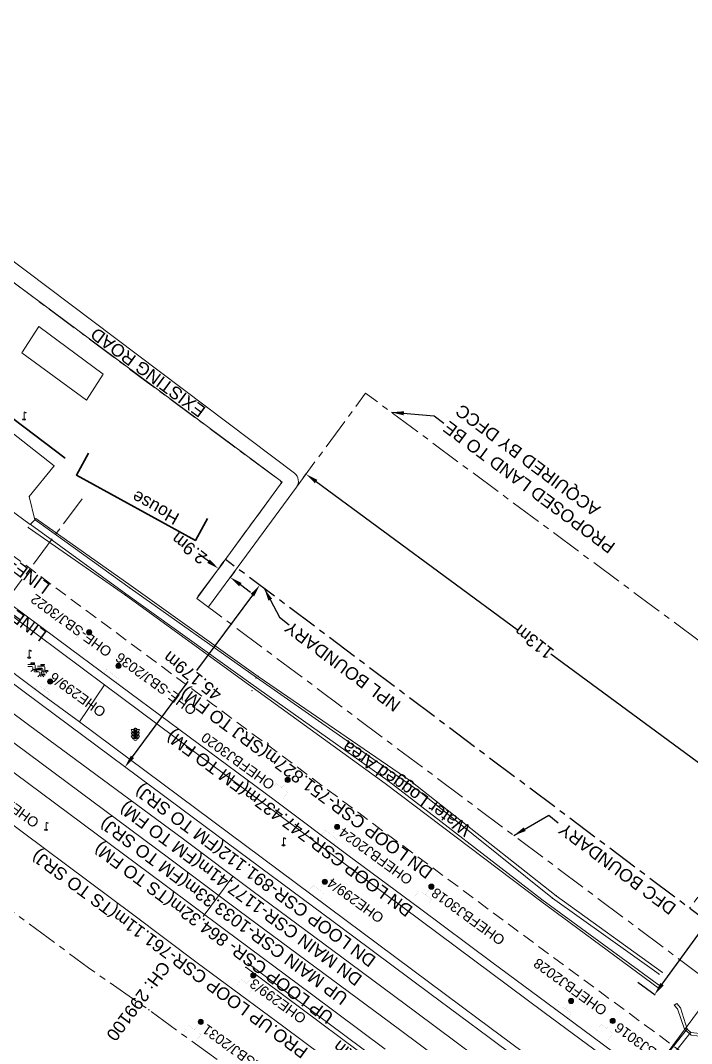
# Model space of a CAD drawing. Header units: metres. Extents: x 628572 to 650094, y 3375792 to 3391117.
# Drawn here: x 645484.9 to 645618.9, y 3379237.3 to 3379441.4 of the extents above; entities that cross this region are included whole.
import ezdxf
from ezdxf.enums import TextEntityAlignment as Align

# ---------------------------------------------------------------- set-up
doc = ezdxf.new("R2010")
doc.units = ezdxf.units.M
doc.header["$MEASUREMENT"] = 0
doc.linetypes.add('CENTER', pattern=[2, 1.25, -0.25, 0.25, -0.25])
doc.linetypes.add('DASHED', pattern=[0.75, 0.5, -0.25])
doc.layers.get('Defpoints').update_dxf_attribs({"lineweight": 0})
for name, color, linetype, lineweight in [('BRIDGE DETAILS PLAN', 7, 'Continuous', 0), ('Bridge Parapet', 7, 'Continuous', 0), ('CANAL_BOTTOM', 5, 'Continuous', 0), ('CANAL_TOP', 5, 'Continuous', 0), ('Compound Wall', 251, 'Continuous', 0), ('DFCC BOUNDARY', 6, 'CENTER', 0), ('Drain Top', 5, 'Continuous', 0), ('Existing Chainage', 7, 'Continuous', 0), ('Existing IR Track', 143, 'Continuous', 0), ('Existing Railway Boundary', 7, 'CENTER', 0), ('Lamp_Post', 7, 'Continuous', 0), ('OHE MAST', 8, 'Continuous', 0), ('Piers_Abutment', 7, 'Continuous', 0), ('Platform', 251, 'Continuous', 0), ('Residential Building Pucca', 251, 'Continuous', 0), ('Residential Building Semipucca', 251, 'Continuous', 0), ('Retaining Wall', 251, 'Continuous', 0), ("SADHUGARH STN SRJ's", 251, 'Continuous', 0), ("SARAI BANJARA STN SRJ's", 251, 'Continuous', 0), ('Sign Board', 251, 'Continuous', 0), ('Subroad Edge', 34, 'Continuous', 0), ('Tap', 8, 'Continuous', 0), ('Text', 251, 'Continuous', 0), ('Water Logged Area', 5, 'Continuous', 0)]:
    doc.layers.add(name, color=color, linetype=linetype, lineweight=lineweight)
doc.layers.add('Dimension', color=10, linetype='Continuous')
doc.layers.add('NPL SIDING', color=6, linetype='Continuous')
doc.styles.add('notes', font='romans.shx', dxfattribs={"height": 2})
doc.styles.get("Standard").update_dxf_attribs({"font": 'arial.ttf'})
doc.styles.add('Style-Arial', font='arial.ttf')
doc.styles.add('Text', font='arial.ttf', dxfattribs={"height": 2})
doc.dimstyles.new('ISO-25', dxfattribs={"dimtxt": 2.5, "dimasz": 2.5, "dimexe": 1.25, "dimexo": 0.625, "dimtad": 1, "dimtxsty": 'Standard', "dimcen": 2.5, "dimadec": 0, "dimazin": 0, "dimtfac": 1, "dimtmove": 0, "dimatfit": 3, "dimfxl": 1, "dimarcsym": 0})
doc.dimstyles.get("Standard").update_dxf_attribs({"dimtxt": 2.5, "dimasz": 2.5, "dimexe": 0.18, "dimexo": 0.0625, "dimgap": 0.09, "dimtad": 0, "dimtih": 1, "dimtoh": 1, "dimdec": 3, "dimzin": 0, "dimdsep": 46, "dimtxsty": 'Standard', "dimcen": 0.09, "dimadec": 0, "dimazin": 0, "dimtfac": 1, "dimtdec": 3, "dimtofl": 0, "dimtmove": 0, "dimatfit": 3, "dimfxl": 1, "dimtolj": 1, "dimtzin": 0, "dimarcsym": 0})

# ---------------------------------------------------------------- blocks, each defined once
blk = doc.blocks.new('LP')
at = {"flags": 128}
for points in [[(0, 0), (0, 1.5)], [(0.25, 1.35), (0.44, 1.35)]]:
    blk.add_lwpolyline(points, dxfattribs=at)
for centre, radius, start, end in [((0.07, 0.99), 0.519, 57.6425, 97.3165), ((0.34, 1.33), 0.094, 11.7012, 168.0476)]:
    blk.add_arc(centre, radius, start, end)
at = {"extrusion": (0, 0, -1)}
blk.add_ellipse((0, 0.01), major_axis=(0.308, 0), ratio=0.400495, dxfattribs=at)
blk.add_ellipse((0.35, 1.36), major_axis=(0.0017, 0.0438), ratio=0.461056, start_param=1.74022, end_param=4.575836)
blk = doc.blocks.new('TAP')
at = {"layer": 'Tap', "color": 8}
for p, q in [((-0.32, 0), (0.32, 0)), ((-1.01, -0.33), (0.24, -0.33)), ((-1.01, -0.75), (-0.18, -0.75)), ((-0.37, -0.12), (-0.37, -0.05)), ((-0.1, -0.17), (-0.32, -0.17)), ((-0.05, -0.22), (-0.05, -0.33)), ((0.03, -0.95), (0.03, -1.32)), ((0.03, -1.32), (0.45, -1.32)), ((0.05, -0.22), (0.05, -0.33)), ((0.1, -0.17), (0.32, -0.17)), ((0.37, -0.12), (0.37, -0.05)), ((0.45, -0.54), (0.45, -1.32))]:
    blk.add_line(p, q, dxfattribs=at)
at = {"layer": 'Tap', "color": 8, "linetype": 'DASHED'}
for p, q in [((-0.37, -1.72), (0.03, -1.32)), ((0.24, -1.32), (0.24, -1.72)), ((0.85, -1.72), (0.45, -1.32))]:
    blk.add_line(p, q, dxfattribs=at)
at = {"layer": 'Tap', "color": 8}
for centre, radius, start, end in [((-0.32, -0.05), 0.0499, 90, 180), ((0.32, -0.05), 0.0499, 0, 90), ((-0.32, -0.12), 0.0499, 180, 270), ((-0.18, -0.95), 0.208, 0, 90), ((-0.1, -0.22), 0.0499, 0, 90), ((0.1, -0.22), 0.0499, 90, 180), ((0.24, -0.54), 0.208, 0, 90), ((0.32, -0.12), 0.0499, 270, 0)]:
    blk.add_arc(centre, radius, start, end, dxfattribs=at)
at = {"layer": 'Tap', "color": 8, "ltscale": 5, "style": 'notes'}
blk.add_text('TAP', height=0.25, rotation=180, dxfattribs=at).set_placement((1.12, -1.15, -147.73))
blk = doc.blocks.new('SIG')
for color, points in [(1, [(-0.22, 0.42, 0.180295), (-0.01, 0.33, -0.00255), (0.01, 0.33, -0.00255), (0.02, 0.33, 0.180295), (0.23, 0.42, -0.002654), (0.25, 0.44, 0.184495), (0.33, 0.65, 1.000001), (-0.32, 0.65, 0.184495), (-0.24, 0.44, -0.002654)]), (2, [(0.23, -0.23, -0.002654), (0.25, -0.21, 0.184495), (0.33, 0.01, 1.000001), (-0.32, 0.01, 0.184495), (-0.24, -0.21, -0.002654), (-0.22, -0.23, 0.180295), (-0.01, -0.32, -0.00255), (0.01, -0.32, -0.00255), (0.02, -0.32, 0.180295)]), (3, [(0.23, -0.88, -0.002654), (0.25, -0.86, 0.184495), (0.33, -0.64, 1.000001), (-0.32, -0.64, 0.184495), (-0.24, -0.86, -0.002654), (-0.22, -0.88, 0.395599)])]:
    blk.add_hatch(color=color).paths.add_polyline_path(points)
for p, q in [((-0.31, 0.98), (-0.32, -0.9)), ((0.33, -0.9), (0.32, 0.98))]:
    blk.add_line(p, q)
at = {"flags": 128}
for points in [[(-0.31, 0.98), (-0.81, 0.98, 0.198758), (-0.42, 0.41, 0.003814), (-0.31, 0.39)], [(-0.31, 0.33), (-0.81, 0.33, 0.198758), (-0.42, -0.23, 0.003727), (-0.32, -0.26)], [(0.32, 0.98), (0.82, 0.98, -0.198758), (0.44, 0.41, -0.003814), (0.32, 0.39)], [(0.32, 0.33), (0.82, 0.33, -0.198758), (0.44, -0.23, -0.003727), (0.33, -0.26)], [(-0.32, -0.32), (-0.81, -0.32, 0.198758), (-0.42, -0.88, 0.003639), (-0.32, -0.9)], [(0.33, -0.32), (0.82, -0.32, -0.198758), (0.44, -0.88, -0.003639), (0.33, -0.9)]]:
    blk.add_lwpolyline(points, format="xyb", dxfattribs=at)
for centre, radius, start, end in [((0.01, 0.91), 0.324, 12.4049, 167.5951), ((0.01, 0.81), 0.357, 27.7578, 152.2422), ((0.01, -0.9), 0.324, 181.4572, 358.5428)]:
    blk.add_arc(centre, radius, start, end)
blk = doc.blocks.new('OHE MAST')
h = blk.add_hatch(color=256)
edge = h.paths.add_edge_path()
edge.add_arc((0, 0), 0.514, 0, 360)
at = {"const_width": 0.01, "flags": 128}
for points in [[(1.5, 3.5), (1.5, 2), (-1.5, 2), (-1.5, 3.5)], [(0, 2), (0, 0)]]:
    blk.add_lwpolyline(points, dxfattribs=at)
blk.add_circle((0, 0), 0.514)
blk = doc.blocks.new('*D119')
at = {"layer": 'Defpoints', "color": 0, "linetype": 'Continuous', "transparency": 16777216}
for p in [(645525.48, 3379333.37), (645526.84, 3379330.32), (645527.82, 3379331.65)]:
    blk.add_point(p, dxfattribs=at)
at = {"layer": 'Subroad Edge', "color": 0, "linetype": 'Continuous', "lineweight": -2, "transparency": 16777216}
for p, q in [((645522.49, 3379333.52), (645520.47, 3379335)), ((645525.41, 3379333.27), (645524.43, 3379331.94)), ((645527.74, 3379331.55), (645526.76, 3379330.22)), ((645528.85, 3379328.84), (645530.86, 3379327.36))]:
    blk.add_line(p, q, dxfattribs=at)
at = {"layer": 'Subroad Edge', "color": 0, "linetype": 'Continuous', "transparency": 16777216}
for points in [[(645522.73, 3379333.85), (645522.24, 3379333.18), (645524.5, 3379332.04)], [(645529.1, 3379329.17), (645528.6, 3379328.5), (645526.84, 3379330.32)]]:
    blk.add_solid(points, dxfattribs=at)
at = {"layer": 'Subroad Edge', "color": 0, "linetype": 'Continuous', "transparency": 16777216, "insert": (645518.64, 3379336.08), "char_height": 2.5, "attachment_point": 5, "rotation": 142, "style": 'Style-Arial'}
blk.add_mtext('\\A1;2.9m', dxfattribs=at)
blk = doc.blocks.new('TerminatorOpen_0.5')
at = {"color": 0, "linetype": 'ByBlock', "lineweight": -2}
for q in [(-1, 0.25), (-1, 0), (-1, -0.25)]:
    blk.add_line((0, 0), q, dxfattribs=at)
blk = doc.blocks.new('*D121')
at = {"layer": 'Defpoints', "color": 0, "transparency": 16777216}
for p in [(645532.75, 3379328.76), (645532.83, 3379328.7), (645505.91, 3379292.41)]:
    blk.add_point(p, dxfattribs=at)
at = {"layer": 'Dimension', "color": 0, "lineweight": -2, "transparency": 16777216}
for p, q in [((645532.73, 3379328.77), (645532.65, 3379328.83)), ((645531.26, 3379326.75), (645520.12, 3379311.74)), ((645507.32, 3379294.48), (645518.45, 3379309.49)), ((645505.81, 3379292.49), (645505.73, 3379292.55))]:
    blk.add_line(p, q, dxfattribs=at)
at = {"layer": 'Dimension', "color": 0, "transparency": 16777216}
for points in [[(645530.92, 3379327), (645531.59, 3379326.5), (645532.75, 3379328.76)], [(645506.98, 3379294.73), (645507.65, 3379294.23), (645505.83, 3379292.47)]]:
    blk.add_solid(points, dxfattribs=at)
at = {"layer": 'Dimension', "color": 0, "lineweight": 0, "transparency": 16777216, "insert": (645519.29, 3379310.61), "char_height": 2.5, "attachment_point": 5, "rotation": 142, "style": 'Style-Arial'}
blk.add_mtext('\\A1;45.179m', dxfattribs=at)
blk = doc.blocks.new('*D124')
at = {"layer": 'Defpoints', "color": 0, "transparency": 16777216}
for p in [(645644.6, 3379299.72), (645608.12, 3379249.6), (645611.57, 3379247.09)]:
    blk.add_point(p, dxfattribs=at)
at = {"layer": 'Dimension', "color": 0, "lineweight": -2, "transparency": 16777216}
for p, q in [((645644.7, 3379299.65), (645648.15, 3379297.13)), ((645646.58, 3379295.19), (645630.64, 3379273.28)), ((645613.05, 3379249.11), (645628.99, 3379271.02)), ((645608.23, 3379249.53), (645611.68, 3379247.02))]:
    blk.add_line(p, q, dxfattribs=at)
at = {"layer": 'Dimension', "color": 0, "transparency": 16777216}
for points in [[(645646.24, 3379295.43), (645646.92, 3379294.94), (645648.05, 3379297.21)], [(645612.71, 3379249.36), (645613.38, 3379248.87), (645611.57, 3379247.09)]]:
    blk.add_solid(points, dxfattribs=at)
at = {"layer": 'Dimension', "color": 0, "lineweight": 0, "transparency": 16777216, "insert": (645629.81, 3379272.15), "char_height": 2.5, "attachment_point": 5, "rotation": 142, "style": 'Style-Arial'}
blk.add_mtext('\\A1;62m', dxfattribs=at)
blk = doc.blocks.new('*D125')
at = {"layer": 'Defpoints', "color": 0, "transparency": 16777216}
for p in [(645541.97, 3379350.89), (645541.37, 3379350.09), (645632.41, 3379283.14)]:
    blk.add_point(p, dxfattribs=at)
at = {"layer": 'Dimension', "color": 0, "lineweight": -2, "transparency": 16777216}
for p, q in [((645541.45, 3379350.19), (645542.04, 3379350.99)), ((645543.98, 3379349.41), (645584.11, 3379319.9)), ((645630.99, 3379285.43), (645590.86, 3379314.94)), ((645632.48, 3379283.24), (645633.08, 3379284.05))]:
    blk.add_line(p, q, dxfattribs=at)
at = {"layer": 'Dimension', "color": 0, "transparency": 16777216}
for points in [[(645544.23, 3379349.75), (645543.73, 3379349.08), (645541.97, 3379350.89)], [(645631.23, 3379285.76), (645630.74, 3379285.09), (645633, 3379283.95)]]:
    blk.add_solid(points, dxfattribs=at)
at = {"layer": 'Dimension', "color": 0, "lineweight": 0, "transparency": 16777216, "insert": (645587.48, 3379317.42), "char_height": 2.5, "attachment_point": 5, "rotation": 142, "style": 'Style-Arial'}
blk.add_mtext('\\A1;113m', dxfattribs=at)

msp = doc.modelspace()

# ---------------------------------------------------------------- linework, layer by layer
at = {"layer": 'BRIDGE DETAILS PLAN', "flags": 128}
msp.add_lwpolyline([(645532.3308, 3379157.7701), (645564.1772, 3379200.6926), (645579.7757, 3379189.1193), (645624.732, 3379249.7113)], dxfattribs=at)
at = {"layer": 'Bridge Parapet', "linetype": 'Continuous', "flags": 128}
msp.add_lwpolyline([(645618.0634, 3379240.1572), (645617.8166, 3379239.8873), (645618.5632, 3379239.2042), (645618.8128, 3379239.4596), (645618.0634, 3379240.1572)], close=True, dxfattribs=at)
at = {"layer": 'CANAL_BOTTOM', "linetype": 'Continuous', "flags": 128}
for points in [[(645505.9917, 3379327.0102), (645486.906, 3379340.9052)], [(645505.9917, 3379327.0102), (645486.906, 3379340.9052)], [(645505.9917, 3379327.0102), (645486.906, 3379340.9052)], [(645487.8552, 3379341.7695), (645506.8459, 3379328.1329)], [(645487.8552, 3379341.7695), (645506.8459, 3379328.1329)], [(645487.8552, 3379341.7695), (645506.8459, 3379328.1329)], [(645505.9917, 3379327.0102), (645530.9693, 3379309.096), (645558.3427, 3379289.6742), (645589.0378, 3379266.0047), (645612.8214, 3379248.6387)], [(645612.4409, 3379251.1008), (645591.1386, 3379266.2745), (645564.5649, 3379287.6592), (645532.0932, 3379310.2885), (645506.8459, 3379328.1329)]]:
    msp.add_lwpolyline(points, dxfattribs=at)
at = {"layer": 'CANAL_BOTTOM'}
for p in [(645486.906, 3379340.905), (645487.855, 3379341.769), (645505.992, 3379327.01), (645506.846, 3379328.133), (645532.0932, 3379310.288), (645530.9693, 3379309.096), (645531.1584, 3379307.707), (645558.3427, 3379289.674), (645564.5649, 3379287.659), (645589.0378, 3379266.005), (645591.1386, 3379266.274), (645612.4409, 3379251.101), (645612.8214, 3379248.639)]:
    msp.add_point(p, dxfattribs=at)
at = {"layer": 'CANAL_TOP', "linetype": 'Continuous', "flags": 128}
for points in [[(645507.067, 3379328.5968), (645488.0214, 3379342.0348)], [(645507.067, 3379328.5968), (645488.0214, 3379342.0348)], [(645507.067, 3379328.5968), (645488.0214, 3379342.0348)], [(645486.4963, 3379340.2778), (645505.918, 3379326.7282)], [(645486.4963, 3379340.2778), (645505.918, 3379326.7282)], [(645486.4963, 3379340.2778), (645505.918, 3379326.7282)], [(645507.067, 3379328.5968), (645532.4332, 3379310.5312), (645562.8868, 3379289.6181), (645591.9132, 3379266.7778), (645613.1299, 3379251.4696)], [(645612.5132, 3379248.2099), (645588.823, 3379265.7058), (645557.7488, 3379289.1806), (645530.501, 3379308.9055), (645505.918, 3379326.7282)]]:
    msp.add_lwpolyline(points, dxfattribs=at)
at = {"layer": 'CANAL_TOP'}
for p in [(645488.021, 3379342.035), (645486.496, 3379340.278), (645507.067, 3379328.597), (645505.918, 3379326.728), (645531.9941, 3379310.213), (645532.4332, 3379310.531), (645530.501, 3379308.905), (645562.8868, 3379289.618), (645557.7488, 3379289.181), (645588.823, 3379265.706), (645591.9132, 3379266.778), (645613.1299, 3379251.47), (645612.5132, 3379248.21)]:
    msp.add_point(p, dxfattribs=at)
at = {"layer": 'Compound Wall', "linetype": 'Continuous', "lineweight": 30, "flags": 128}
msp.add_lwpolyline([(645351.5497, 3379464.579), (645356.4159, 3379460.3755), (645360.7726, 3379456.3824), (645382.7216, 3379438.3594), (645448.1429, 3379388.647), (645493.9009, 3379354.0999)], dxfattribs=at)
at = {"layer": 'DFCC BOUNDARY', "ltscale": 5, "flags": 128}
msp.add_lwpolyline([(645520.1413, 3379326.1101), (645520.9873, 3379325.4798), (645619.2, 3379252.0682), (645759.2868, 3379148.1795), (645807.4886, 3379112.59), (645839.9016, 3379090.5698)], dxfattribs=at)
at = {"layer": 'Drain Top', "linetype": 'Continuous', "flags": 128}
for points in [[(645601.083, 3379198.552), (645601.469, 3379199.12), (645601.09, 3379199.513), (645588.122, 3379209.449), (645588.417, 3379209.82), (645587.614, 3379210.433), (645553.111, 3379236.347), (645530.386, 3379253.233)], [(645529.921, 3379252.494), (645552.429, 3379235.735), (645587.549, 3379209.704), (645587.093, 3379208.975), (645600.801, 3379199.196), (645600.616, 3379198.854)]]:
    msp.add_lwpolyline(points, dxfattribs=at)
at = {"layer": 'Drain Top'}
for p in [(645530.386, 3379253.233), (645529.921, 3379252.494)]:
    msp.add_point(p, dxfattribs=at)
at = {"layer": 'Existing Chainage', "color": 7, "linetype": 'Continuous', "lineweight": 13, "flags": 128}
msp.add_lwpolyline([(645521.3978, 3379262.6231), (645527.3843, 3379270.6332)], dxfattribs=at)
at = {"layer": 'Existing IR Track', "color": 88, "linetype": 'DASHED', "ltscale": 5, "flags": 128}
for points in [[(645796.051, 3379092.334), (645786.8432, 3379099.1751), (645772.0176, 3379110.2895), (645755.282, 3379122.8364), (645738.2075, 3379137.0691), (645734.1924, 3379140.5703), (645721.7452, 3379151.4243), (645697.1925, 3379173.1916), (645694.4742, 3379175.6016), (645681.6516, 3379186.4279), (645669.0902, 3379196.3955), (645654.1938, 3379207.771), (645639.9103, 3379218.4645), (645626.5201, 3379228.4618), (645612.3837, 3379238.9665), (645598.4449, 3379249.2364), (645583.8885, 3379259.9864), (645569.9758, 3379270.333), (645555.0285, 3379281.3905), (645540.5596, 3379292.2068), (645523.285, 3379305.0208), (645499.2608, 3379322.8236), (645481.5125, 3379336.0476), (645463.1939, 3379349.6362), (645446.7866, 3379361.7906), (645431.243, 3379373.29), (645415.4871, 3379384.935), (645400.1815, 3379396.3059), (645382.885, 3379409.1295), (645367.0164, 3379420.9198), (645350.2385, 3379433.3956), (645333.9404, 3379445.4914), (645316.7979, 3379458.1929), (645300.6587, 3379470.1905), (645279.9538, 3379485.5172), (645261.7799, 3379497.9623), (645245.9712, 3379507.888), (645244.5069, 3379508.7958), (645223.0907, 3379521.8664), (645203.0084, 3379534.1113), (645195.7164, 3379538.5356), (645176.9703, 3379549.8488)], [(645772.0176, 3379110.2895), (645755.282, 3379122.8364), (645738.2075, 3379137.0691), (645734.1924, 3379140.5703), (645721.7452, 3379151.4243), (645697.1925, 3379173.1916), (645694.4742, 3379175.6016), (645681.6516, 3379186.4279), (645669.0902, 3379196.3955), (645654.1938, 3379207.771), (645639.9103, 3379218.4645), (645626.5201, 3379228.4618), (645612.3837, 3379238.9665), (645598.4449, 3379249.2364), (645583.8885, 3379259.9864), (645569.9758, 3379270.333), (645555.0285, 3379281.3905), (645540.5596, 3379292.2068), (645523.285, 3379305.0208), (645499.2608, 3379322.8236), (645481.5125, 3379336.0476), (645463.1939, 3379349.6362), (645446.7866, 3379361.7906), (645431.243, 3379373.29), (645415.4871, 3379384.935), (645400.1815, 3379396.3059), (645382.885, 3379409.1295), (645367.0164, 3379420.9198), (645350.2385, 3379433.3956), (645333.9404, 3379445.4914), (645316.7979, 3379458.1929), (645300.6587, 3379470.1905), (645279.9538, 3379485.5172), (645261.7799, 3379497.9623), (645245.9712, 3379507.888), (645244.5069, 3379508.7958), (645223.0907, 3379521.8664), (645203.0084, 3379534.1113), (645195.7164, 3379538.5356), (645176.9703, 3379549.8488)]]:
    msp.add_lwpolyline(points, dxfattribs=at)
at = {"layer": 'Existing IR Track', "flags": 128}
for points in [[(645607.269, 3379232.6072), (645593.3557, 3379242.9544), (645579.0799, 3379253.5168), (645564.6012, 3379264.2813), (645550.3138, 3379274.8842), (645535.8601, 3379285.6842), (645518.6149, 3379298.4714), (645494.9441, 3379316.0056), (645476.9147, 3379329.3885), (645458.8538, 3379342.7818), (645442.0265, 3379355.3028), (645426.4994, 3379366.7375), (645410.9714, 3379378.2552), (645378.7924, 3379402.1808), (645346.2268, 3379426.3814), (645329.606, 3379438.7007), (645297.3167, 3379462.622)], [(645594.312, 3379226.7296), (645578.5103, 3379238.4612), (645566.6912, 3379247.299), (645551.4866, 3379258.5685), (645534.983, 3379270.8096), (645519.4745, 3379282.3482), (645489.0664, 3379304.9068), (645472.226, 3379317.4301), (645453.1321, 3379331.6312), (645435.8914, 3379344.4734), (645419.1839, 3379356.925), (645402.9346, 3379368.9541), (645386.3783, 3379381.2316), (645371.1837, 3379392.5445), (645357.1101, 3379403.0069), (645342.8926, 3379413.5423), (645327.4995, 3379424.9542), (645312.8706, 3379435.7977)], [(645575.8468, 3379234.6042), (645563.7894, 3379243.5933), (645548.823, 3379254.7409), (645531.4307, 3379267.6091), (645517.4822, 3379278.0336), (645486.5818, 3379300.8935), (645469.2021, 3379313.792), (645450.3316, 3379327.8075), (645433.1202, 3379340.5854), (645416.2003, 3379353.2036), (645400.2163, 3379365.0261), (645383.6189, 3379377.3839), (645368.3538, 3379388.736), (645354.3568, 3379399.1254), (645339.8448, 3379409.9119), (645324.6469, 3379421.232), (645309.9731, 3379432.1329)], [(645573.2076, 3379230.6902), (645560.6042, 3379240.0798), (645547.0459, 3379250.1058), (645528.6336, 3379263.7724), (645514.7865, 3379274.1432), (645483.8738, 3379297.0705), (645466.3994, 3379310.0016), (645447.6389, 3379323.9696), (645430.4705, 3379336.7426), (645413.3955, 3379349.4625), (645397.4174, 3379361.293), (645380.8878, 3379373.5912), (645365.6313, 3379384.8908), (645351.4456, 3379395.4336), (645336.7913, 3379406.2966), (645321.6837, 3379417.5253), (645307.2167, 3379428.2266)], [(645557.7828, 3379236.165), (645543.0526, 3379247.1355), (645525.6942, 3379260.0224), (645513.5795, 3379269.1024), (645481.1302, 3379293.2009), (645463.3488, 3379306.3822), (645444.5494, 3379320.3639), (645427.7043, 3379332.8659), (645410.0508, 3379346.0428), (645394.8203, 3379357.3972), (645377.9593, 3379369.9315), (645362.8147, 3379381.2055), (645348.6962, 3379391.6815), (645318.9942, 3379413.7676)], [(645318.799, 3379401.2832), (645328.1911, 3379394.5042), (645334.0678, 3379390.2799), (645349.1937, 3379379.5243), (645442.6652, 3379310.9123), (645458.2688, 3379299.4559), (645476.565, 3379285.9561), (645507.3131, 3379263.1012), (645520.2218, 3379253.3846), (645537.528, 3379240.6161), (645552.9629, 3379229.1291)]]:
    msp.add_lwpolyline(points, dxfattribs=at)
at = {"layer": 'Existing Railway Boundary', "ltscale": 5, "flags": 128}
for points in [[(631983.38, 3389039.032), (631997.7807, 3389029.4226), (631998.0481, 3389028.4172), (632017.689, 3389013.381), (632054.7643, 3388986.9088), (632106.6339, 3388955.856), (632154.9467, 3388925.0992), (632230.8669, 3388875.9972), (632261.2753, 3388857.0709), (632290.5359, 3388840.2738), (632385.6616, 3388776.6365), (632400.5735, 3388766.5357), (632397.5375, 3388762.1235), (632395.5364, 3388759.1088), (632389.2973, 3388750.367), (632386.7075, 3388746.9674), (632380.0799, 3388739.4039), (632361.8258, 3388715.063), (632365.1364, 3388712.5802), (632373.8273, 3388706.8724), (632388.4278, 3388697.2834), (632403.5607, 3388687.3436), (632418.7904, 3388677.3402), (632434.5002, 3388667.0345), (632450.2517, 3388656.7014), (632466.7864, 3388645.8571), (632483.3195, 3388635.0137), (632501.7611, 3388622.9148), (632520.2525, 3388610.7831), (632536.8197, 3388599.9238), (632553.3588, 3388589.0829), (632565.8495, 3388580.885), (632578.4671, 3388572.604), (632596.9196, 3388560.5289), (632615.4939, 3388548.3741), (632635.6038, 3388535.295), (632652.8405, 3388523.9973), (632669.9946, 3388512.743), (632686.4084, 3388501.9869), (632696.8068, 3388495.1588), (632732.8678, 3388550.0585), (632815.552, 3388494.313), (632865.8266, 3388462.6693), (632954.7858, 3388408.1832), (633025.1519, 3388369.9037), (633056.7277, 3388353.8904), (633065.1399, 3388349.0145), (633088.5914, 3388328.9973), (633152.5885, 3388273.22), (633202.5468, 3388242.3953), (633264.4413, 3388204.6969), (633318.529, 3388171.7998), (633353.1394, 3388148.7029), (633406.9301, 3388112.3266), (633420.502, 3388103.4378), (633436.8123, 3388092.7008), (633466.2362, 3388073.356), (633479.8402, 3388064.4269), (633497.3225, 3388052.9837), (633514.7073, 3388041.6043), (633531.7969, 3388030.3277), (633546.129, 3388020.9518), (633562.4852, 3388010.2117), (633576.5949, 3388000.9466), (633594.4174, 3387989.2137), (633606.8568, 3387981.0241), (633607.7091, 3387982.3188), (633610.8424, 3387980.256), (633626.8506, 3387969.7582), (633642.9494, 3387959.201), (633660.1619, 3387947.8844), (633677.4438, 3387936.5221), (633693.0899, 3387926.2037), (633708.7685, 3387915.8637), (633726.0343, 3387904.4973), (633743.3468, 3387893.1002), (633758.2779, 3387883.3197), (633773.1647, 3387873.5681), (633789.2894, 3387862.9617), (633805.4356, 3387852.3412), (633820.4764, 3387842.4668), (633835.4704, 3387832.6232), (633852.0416, 3387821.7432), (633886.4734, 3387799.1411), (633904.4207, 3387787.3621), (633919.3393, 3387777.5707), (633934.3023, 3387767.7502), (633949.6629, 3387757.6969), (633964.9235, 3387747.7091), (633980.0551, 3387737.7098), (633995.2041, 3387727.6988), (634012.3387, 3387716.4289), (634029.3333, 3387705.2512), (634045.5362, 3387694.5849), (634061.6293, 3387683.9862), (634078.9907, 3387672.5929), (634096.3149, 3387661.224), (634113.1506, 3387650.1721), (634130.0059, 3387639.1072), (634145.8823, 3387628.6414), (634161.8963, 3387618.085), (634177.8703, 3387607.6107), (634193.7633, 3387597.1895), (634209.9993, 3387586.506), (634226.097, 3387575.9134), (634243.1652, 3387564.6955), (634260.1615, 3387553.5249), (634275.6177, 3387543.3646), (634291.1318, 3387533.1662), (634296.8083, 3387529.4449), (634291.9143, 3387522.0113), (634301.9583, 3387515.4268), (634317.7028, 3387505.1053), (634344.1271, 3387487.7818), (634370.6963, 3387470.3636), (634386.1901, 3387460.3813), (634401.9429, 3387450.229), (634426.4972, 3387434.0857), (634451.3792, 3387417.727), (634475.9114, 3387401.5928), (634500.3759, 3387385.5031), (634523.6732, 3387370.1555), (634547.0997, 3387354.7227), (634564.8006, 3387343.068), (634582.571, 3387331.3674), (634601.3879, 3387318.9723), (634620.2858, 3387306.5238), (634639.3106, 3387294.0156), (634658.1243, 3387281.6461), (634679.4814, 3387267.2836), (634702.026, 3387254.0413), (634712.9167, 3387246.4104), (634726.0042, 3387238.4627), (634737.8854, 3387230.0656), (634750.9438, 3387221.7267), (634764.9008, 3387212.4131), (634775.612, 3387204.6159), (634789.3703, 3387195.959), (634801.4607, 3387188.869), (634814.7172, 3387180.8194), (634815.4987, 3387180.2694), (634827.9598, 3387171.3498), (634840.5994, 3387164.128), (634854.2176, 3387155.5292), (634871.8787, 3387143.9515), (634877.6173, 3387139.7695), (634887.5373, 3387132.4757), (634902.4262, 3387121.5277), (634921.3448, 3387107.4791), (634940.6674, 3387093.1306), (634962.2421, 3387077.0753), (634984.1126, 3387060.8), (635000.5185, 3387048.6195), (635017.0238, 3387036.3652), (635035.7455, 3387022.426), (635054.4369, 3387008.5092), (635082.1937, 3386987.9155), (635109.8573, 3386967.3911), (635134.2436, 3386949.2611), (635158.5309, 3386931.2047), (635180.7563, 3386914.7058), (635202.7867, 3386898.3516), (635206.1213, 3386895.8016), (635211.1242, 3386892.0437), (635230.1367, 3386877.9281), (635249.207, 3386863.7701), (635270.9723, 3386847.61), (635292.819, 3386831.3895), (635313.1117, 3386816.3456), (635333.3618, 3386801.3334), (635352.372, 3386787.2182), (635371.5331, 3386772.9909), (635390.4616, 3386758.9197), (635409.8226, 3386744.527), (635427.2062, 3386731.6093), (635445.0434, 3386718.3546), (635461.6171, 3386706.0794), (635478.4695, 3386693.5976), (635493.4196, 3386682.4884), (635508.6023, 3386671.2062), (635518.0063, 3386664.2196), (635527.5618, 3386657.1206), (635543.461, 3386645.2907), (635559.7145, 3386633.1978), (635591.676, 3386610.2688), (635606.0755, 3386599.5015), (635620.6466, 3386588.6057), (635636.5434, 3386576.7606), (635652.3995, 3386564.9458), (635668.2493, 3386553.1365), (635683.9787, 3386541.4169), (635700.2614, 3386528.9886), (635716.7419, 3386516.4094), (635732.9183, 3386504.3569), (635749.0007, 3386492.3748), (635764.9276, 3386480.5277), (635780.91, 3386468.6394), (635796.8963, 3386456.7694), (635812.8908, 3386444.8934), (635829.3631, 3386432.6938), (635845.7912, 3386420.527), (635861.6814, 3386408.7334), (635877.6317, 3386396.8953), (635893.2055, 3386385.3425), (635908.8769, 3386373.7174), (635925.058, 3386361.6972), (635941.2668, 3386349.6564), (635956.6865, 3386338.1889), (635972.0823, 3386326.7391), (635987.7899, 3386315.0493), (636003.5308, 3386303.3347), (636019.0977, 3386291.765), (636034.6476, 3386280.2079), (636050.7681, 3386268.2256), (636066.8961, 3386256.2378), (636083.1084, 3386244.1987), (636099.3561, 3386232.1333), (636114.134, 3386221.1471), (636147.8198, 3386196.1265), (636166.7058, 3386182.1085), (636182.4635, 3386170.4111), (636198.2037, 3386158.7268), (636214.3364, 3386146.7471), (636230.3919, 3386134.8247), (636230.9614, 3386134.4025), (636228.154, 3386130.995), (636300.9317, 3386076.4069), (636382.1931, 3386014.4435), (636463.0816, 3385952.0584), (636544.2755, 3385889.3268), (636568.8921, 3385871.1182), (636613.4471, 3385839.7025), (636628.0709, 3385853.6506), (636650.5128, 3385835.4717), (636693.9069, 3385800.1065), (636686.7095, 3385790.4003), (636696.0629, 3385782.3378), (636710.473, 3385769.9165), (636766.0138, 3385726.4206), (636849.4668, 3385668.9836), (636931.64, 3385608.8479), (637013.8419, 3385548.1951), (637096.6082, 3385488.6336), (637121.9489, 3385470.2058), (637176.9181, 3385426.1737), (637258.1753, 3385363.4078), (637340.1494, 3385301.7514), (637422.2947, 3385241.0852), (637447.0788, 3385223.2045), (637528.2227, 3385160.8768), (637610.9552, 3385100.7612), (637694.8717, 3385041.953), (637753.3499, 3385002.2846), (637771.5944, 3384989.982), (637771.5944, 3384979.4924), (637852.0915, 3384922.0343), (637935.0162, 3384862.0714), (637993.4351, 3384821.4573), (638019.0158, 3384803.2052), (638102.4107, 3384745.0584), (638178.9785, 3384688.3398), (638237.6603, 3384636.8079), (638344.701, 3384557.2221), (638427.4112, 3384496.8586), (638508.4228, 3384435.5926), (638565.3238, 3384391.9743), (638589.782, 3384373.2765), (638631.8324, 3384337.8543), (638619.2503, 3384320.7689), (638700.6253, 3384258.2275), (638758.2306, 3384210.1286), (638748.4263, 3384194.4881), (638832.9819, 3384135.241), (638898.2751, 3384089.8354), (638910.685, 3384104.7359), (638994.0238, 3384045.8483), (639077.2216, 3383986.384), (639102.1383, 3383968.0886), (639159.8745, 3383926.5901), (639184.8741, 3383908.5552), (639242.6613, 3383867.4991), (639268.1519, 3383849.1332), (639327.9549, 3383811.5106), (639354.2186, 3383795.0507), (639414.5653, 3383756.9689), (639440.0428, 3383739.3736), (639498.3493, 3383699.1058), (639523.8465, 3383681.6785), (639574.9736, 3383646.7331), (639583.1624, 3383652.0276), (639689.1575, 3383571.5368), (639770.3529, 3383510.1038), (639826.8338, 3383467.0843), (639851.6063, 3383448.3401), (639907.8381, 3383405.1303), (639928.7552, 3383389.2727), (639932.4136, 3383385.8226), (639987.4639, 3383341.8457), (640012.7135, 3383323.0928), (640093.1273, 3383262.0565), (640171.8725, 3383196.1592), (640228.3322, 3383153.381), (640311.5957, 3383095.2106), (640394.8641, 3383036.2274), (640477.4145, 3382977.0386), (640559.1827, 3382915.4685), (640665.4567, 3382835.3045), (640720.6935, 3382789.5682), (640744.1896, 3382769.9043), (640801.5333, 3382727.7921), (640884.497, 3382668.355), (640967.4181, 3382609.4811), (641049.3321, 3382547.9775), (641130.842, 3382487.0083), (641212.6929, 3382426.3203), (641295.2397, 3382366.2732), (641377.1032, 3382305.6407), (641458.6913, 3382244.4694), (641539.788, 3382182.3426), (641622.1383, 3382122.0097), (641702.364, 3382062.6427), (641784.5528, 3382001.6936), (641867.0132, 3381941.5198), (641973.939, 3381862.1361), (642047.1447, 3381806.5386), (642111.3474, 3381756.247), (642135.5451, 3381737.1522), (642191.6481, 3381692.8805), (642216.3665, 3381674.0919), (642297.8377, 3381612.4104), (642380.4062, 3381552.4772), (642463.3246, 3381492.4122), (642545.7114, 3381431.7783), (642627.5896, 3381371.9523), (642710.042, 3381311.7191), (642794.2249, 3381254.3826), (642875.8129, 3381193.2771), (642956.3456, 3381130.3141), (643036.4583, 3381067.3443), (643117.185, 3381004.8095), (643172.4593, 3380960.8682), (643197.158, 3380942.1115), (643255.3116, 3380901.5691), (643282.0179, 3380885.9855), (643340.0019, 3380844.3971), (643414.9945, 3380785.1482), (643451.8986, 3380756.7808), (643532.8037, 3380694.4612), (643535.2972, 3380692.6635), (643551.2784, 3380680.8194), (643567.3357, 3380668.919), (643583.0638, 3380657.2952), (643598.7082, 3380645.7333), (643614.3081, 3380634.1892), (643630.1523, 3380622.4653), (643650.0814, 3380608.0318), (643669.585, 3380593.9065), (643682.7179, 3380584.1884), (643695.5222, 3380574.7117), (643709.3225, 3380564.4893), (643722.9637, 3380554.3847), (643737.887, 3380543.3483), (643752.8235, 3380532.3022), (643768.2592, 3380520.8389), (643783.7331, 3380509.3472), (643799.7855, 3380497.4973), (643815.9413, 3380485.5714), (643832.7782, 3380473.1288), (643849.7289, 3380460.6021), (643866.059, 3380448.5159), (643882.3496, 3380436.4589), (643898.3816, 3380424.7148), (643914.2305, 3380413.1048), (643929.3278, 3380401.9147), (643944.4267, 3380390.7231), (643959.7518, 3380379.1349), (643975.3902, 3380367.3097), (643987.907, 3380358.1055), (644000.1603, 3380349.0958), (644017.4569, 3380336.3184), (644034.4669, 3380323.7528), (644046.4455, 3380314.9727), (644249.4258, 3380165.3983), (644621.007, 3379887.6965), (644676.9944, 3379845.4482), (644702.8645, 3379825.9912), (644738.6024, 3379799.4801), (644742.2817, 3379796.7418), (644771.2557, 3379773.8192), (644804.6479, 3379750.2058), (644834.554, 3379728.6172), (644848.5372, 3379718.5093), (644863.2911, 3379707.9396), (644878.1999, 3379697.2589), (644893.8111, 3379686.127), (644909.381, 3379675.0245), (644918.4816, 3379668.5863), (644935.1691, 3379656.7791), (644907.7997, 3379620.3367), (644936.8456, 3379598.666), (644961.4527, 3379618.4234), (645145.9779, 3379481.4776), (645154.4712, 3379493.1591), (645276.7247, 3379402.534), (645270.2115, 3379393.7381), (645468.3754, 3379252.8811), (645478.6859, 3379267.1096), (645498.5589, 3379252.3702), (645510.5872, 3379243.9988), (645510.5872, 3379243.9988), (645531.3517, 3379228.922), (645544.8911, 3379218.91), (645549.0311, 3379215.8257)], [(645346.1837, 3379491.1213), (645351.1996, 3379487.3714), (645365.5836, 3379476.7316), (645380.7215, 3379465.4803), (645395.3747, 3379454.618), (645409.5481, 3379444.0844), (645424.8201, 3379432.7734), (645441.3456, 3379420.4783), (645457.3414, 3379408.6347), (645474.4661, 3379395.8778), (645491.6559, 3379383.0888), (645510.3298, 3379369.1853), (645527.7494, 3379356.2947), (645537.1898, 3379349.2929), (645520.1413, 3379326.1101)]]:
    msp.add_lwpolyline(points, dxfattribs=at)
at = {"layer": 'Existing Railway Boundary', "color": 10, "ltscale": 5, "flags": 128}
msp.add_lwpolyline([(645540.053, 3379348.2913), (645553.8497, 3379367.0523), (645644.5996, 3379299.7196), (645618.5336, 3379264.2747)], dxfattribs=at)
at = {"layer": 'NPL SIDING', "linetype": 'CENTER', "ltscale": 5, "flags": 128}
msp.add_lwpolyline([(645839.1494, 3379091.0807), (645842.691, 3379095.8991), (645525.86, 3379333.8865)], dxfattribs=at)
at = {"layer": 'Piers_Abutment', "linetype": 'Continuous', "flags": 128}
for points in [[(645580.108, 3379192.106), (645618.1082, 3379240.2623)], [(645618.8135, 3379239.549), (645580.85, 3379191.508)]]:
    msp.add_lwpolyline(points, dxfattribs=at)
at = {"layer": 'Platform', "linetype": 'Continuous', "flags": 128}
for points in [[(645501.7605, 3379308.8655), (645496.708, 3379301.4503), (645490.075, 3379306.3432), (645477.696, 3379315.5924), (645445.7824, 3379339.3212), (645407.2067, 3379367.9023), (645382.0595, 3379386.6145), (645299.3762, 3379447.9702), (645267.1544, 3379471.9597), (645260.7115, 3379476.6928), (645265.9886, 3379483.7588), (645272.2708, 3379479.0948), (645304.213, 3379455.4258), (645388.368, 3379392.9797), (645412.2621, 3379375.2029), (645450.5926, 3379346.7929), (645483.8658, 3379322.1325), (645501.7605, 3379308.8655)], [(645501.7605, 3379308.8655), (645589.4975, 3379243.4798), (645650.5263, 3379198.4861), (645676.3426, 3379179.3032), (645684.404, 3379173.0714), (645679.0248, 3379166.0519), (645671.2118, 3379171.8795), (645644.7773, 3379191.3947), (645576.3204, 3379242.2279)], [(645576.3204, 3379242.2279), (645496.708, 3379301.4503)]]:
    msp.add_lwpolyline(points, dxfattribs=at)
at = {"layer": 'Residential Building Pucca', "linetype": 'Continuous', "flags": 128}
msp.add_lwpolyline([(645498.1099, 3379365.6284), (645485.2193, 3379375.1182), (645488.5958, 3379380.3311), (645501.4878, 3379370.8404), (645498.1099, 3379365.6284)], close=True, dxfattribs=at)
at = {"layer": 'Residential Building Semipucca', "linetype": 'Continuous', "lineweight": 30, "flags": 128}
msp.add_lwpolyline([(645522.2873, 3379342.0625), (645519.8842, 3379337.6791), (645496.1293, 3379350.7021), (645498.5324, 3379355.0855)], dxfattribs=at)
at = {"layer": 'Retaining Wall', "linetype": 'Continuous', "flags": 128}
msp.add_lwpolyline([(645618.0634, 3379240.1572), (645617.8166, 3379239.8873), (645617.5304, 3379240.1374), (645616.1459, 3379244.2092), (645615.475, 3379244.9567), (645615.9717, 3379245.2571), (645616.739, 3379244.3862), (645618.0634, 3379240.1572)], dxfattribs=at)
msp.add_lwpolyline([(645622.6768, 3379238.993), (645622.6483, 3379238.5223), (645619.9596, 3379238.8257), (645618.8544, 3379238.964), (645618.5632, 3379239.2042), (645618.8128, 3379239.4596), (645620.018, 3379239.3564), (645622.6768, 3379238.993)], close=True, dxfattribs=at)
at = {"layer": "SADHUGARH STN SRJ's", "color": 7, "linetype": 'CENTER', "lineweight": 15, "ltscale": 5}
msp.add_line((645497.2607, 3379345.9764), (645418.9792, 3379240.7362), dxfattribs=at)
at = {"layer": 'Subroad Edge', "linetype": 'Continuous', "flags": 128}
for points in [[(645373.6872, 3379478.2605, 0.37029993), (645374.2448, 3379475.7157), (645539.6454, 3379351.0734, -0.41079141), (645540.053, 3379348.2913), (645522.4775, 3379324.392)], [(645520.1413, 3379326.1101), (645536.895, 3379348.892, 0.41284973), (645536.7903, 3379349.5896), (645370.4767, 3379473.0939, -0.37357239), (645369.6297, 3379476.9355)]]:
    msp.add_lwpolyline(points, format="xyb", dxfattribs=at)
at = {"layer": 'Water Logged Area', "linetype": 'Continuous', "flags": 128}
msp.add_lwpolyline([(645349.568, 3379442.0803), (645360.6762, 3379452.8752), (645382.6267, 3379438.2494), (645491.6764, 3379352.548), (645486.7013, 3379346.4174), (645487.8464, 3379341.7861), (645486.8647, 3379340.85), (645349.568, 3379442.0803)], dxfattribs=at)
at = {"layer": 'Water Logged Area'}
for p in [(645491.676, 3379352.548), (645486.701, 3379346.417), (645486.865, 3379340.85), (645487.846, 3379341.786)]:
    msp.add_point(p, dxfattribs=at)

# ---------------------------------------------------------------- block references
at = {"layer": 'Lamp_Post', "linetype": 'Continuous'}
for p in [(645485.669, 3379361.786), (645486.692, 3379314.245), (645507.7744, 3379298.7102), (645490.0565, 3379279.9119), (645537.4732, 3379276.8094)]:
    msp.add_blockref('LP', p, dxfattribs=at)
at = {"layer": 'OHE MAST', "color": 2, "rotation": 143.3908318566117}
for p in [(645498.665, 3379319.333), (645504.519, 3379312.636), (645490.873, 3379309.516), (645538.3047, 3379289.8822), (645548.1619, 3379280.5011), (645545.7116, 3379269.565), (645566.9873, 3379268.5927), (645531.4397, 3379250.8684), (645594.8781, 3379245.7749), (645520.9451, 3379241.6087), (645603.1895, 3379241.7996)]:
    msp.add_blockref('OHE MAST', p, dxfattribs=at)
at = {"layer": 'Sign Board', "linetype": 'Continuous'}
msp.add_blockref('SIG', (645507.892, 3379298.967), dxfattribs=at)
at = {"layer": 'Tap', "linetype": 'Continuous'}
for p in [(645487.416, 3379313.242), (645488.781, 3379312.181), (645489.384, 3379312.919)]:
    msp.add_blockref('TAP', p, dxfattribs=at)

# ---------------------------------------------------------------- texts
at = {"layer": 'DFCC BOUNDARY', "linetype": 'Continuous', "ltscale": 5}
msp.add_text('DFC BOUNDARY', height=2.5, rotation=143.4264, dxfattribs=at).set_placement((645592.9055, 3379280.4521), align=Align.MIDDLE_RIGHT)
at = {"layer": 'Existing Chainage', "color": 7, "lineweight": 0, "insert": (645514.0759, 3379253.2039), "char_height": 2.5, "attachment_point": 4, "rotation": 233.227101, "line_spacing_factor": 0.6, "style": 'Style-Arial'}
msp.add_mtext('CH: 299100', dxfattribs=at)
at = {"layer": 'Existing Railway Boundary', "color": 10, "ltscale": 5, "insert": (645569.0799, 3379359.6327), "char_height": 2.5, "width": 42.260109, "attachment_point": 3, "rotation": 143.4264}
msp.add_mtext('PROPOSED LAND TO BE ACQUIRED BY DFCC', dxfattribs=at)
at = {"layer": 'NPL SIDING', "linetype": 'CENTER', "ltscale": 5}
msp.add_text('NPL BOUNDARY', height=2.5, rotation=143.4264, dxfattribs=at).set_placement((645538.1939, 3379320.7222), align=Align.MIDDLE_RIGHT)
at = {"layer": 'OHE MAST'}
for s, p in [('OHE-SBJ/3022', (645487.9499, 3379327.1214)), ('OHE-SBJ/2036', (645504.8842, 3379315.467)), ('OHE299/6', (645491.653, 3379311.5173)), ('OHEFBJ3020', (645521.9804, 3379299.5051)), ('OHE299/5', (645478.3191, 3379289.4626)), ('OHEFBJ2024', (645549.5007, 3379280.5538)), ('OHE299/4', (645547.1529, 3379270.457)), ('OHEFBJ3018', (645567.9412, 3379268.4983)), ('OHEFBJ2028', (645588.3256, 3379254.4608)), ('OHE299/3', (645531.6615, 3379250.3835)), ('OHESBJ/2031', (645522.2183, 3379241.2554)), ('OHEFBJ3016', (645604.4939, 3379241.6204))]:
    msp.add_text(s, height=2, rotation=144, dxfattribs=at).set_placement(p, align=Align.RIGHT)
at = {"layer": "SARAI BANJARA STN SRJ's", "color": 88}
for s, p in [(' LINE-7  ', (645491.8748, 3379328.2262)), ('DN LOOP CSR-751.827m(SRJ TO FM)', (645567.5102, 3379271.9903))]:
    msp.add_text(s, height=2.5, rotation=143.603357, dxfattribs=at).set_placement(p)
at = {"layer": "SARAI BANJARA STN SRJ's", "color": 7}
for s, p in [(' LINE-6  ', (645491.2179, 3379318.7715)), ('DN LOOP CSR-747.437m(FM TO FM)', (645563.5111, 3379264.3932)), ('DN LOOP CSR-891.112(FM TO SRJ)', (645556.1292, 3379254.3755)), ('DN MAIN CSR-1177.41m(FM TO FM)', (645553.3818, 3379250.618)), ('UP MAIN CSR-1033.33m(FM TO SRJ)', (645550.5601, 3379246.8197)), ('UP LOOP CSR- 864.32m(TS TO FM)', (645547.6788, 3379243.0304)), ('PRO.UP LOOP CSR-761.11m(TS TO SRJ)', (645542.5751, 3379236.1581))]:
    msp.add_text(s, height=2.5, rotation=143.603357, dxfattribs=at).set_placement(p)
at = {"layer": 'Subroad Edge', "linetype": 'Continuous', "insert": (645498.6624, 3379378.2938), "char_height": 2.5, "width": 45.456033, "attachment_point": 3, "rotation": 143.500682}
msp.add_mtext('EXISTING ROAD', dxfattribs=at)
at = {"layer": 'Text'}
for s, rotation, p in [('House', 150.767036, (645516.9141, 3379342.8182)), ('Water Logged Area', 144.942958, (645575.0886, 3379280.4727))]:
    msp.add_text(s, height=2.5, rotation=rotation, dxfattribs=at).set_placement(p)
at = {"layer": 'Text', "style": 'Text'}
msp.add_text('Drain', height=2.5, rotation=141.76835, dxfattribs=at).set_placement((645555.1734, 3379232.95))

# ---------------------------------------------------------------- dimensions: what is measured, and where the dimension line sits
at = {"layer": 'Dimension', "color": 10, "lineweight": 0}
for p1, p2, distance, override, picture, middle in [((645632.4085, 3379283.142), (645541.3744, 3379350.0881), -1.0001, {"dimexe": 0.125, "dimexo": 0.125, "dimgap": 0.125, "dimtad": 1, "dimtih": 0, "dimtoh": 0, "dimzin": 11, "dimpost": 'm', "dimtxsty": 'Style-Arial', "dimsah": 1, "dimadec": 4, "dimazin": 3, "dimtmove": 2, "dimatfit": 1, "dimldrblk": 'TerminatorOpen_0.5', "dimfrac": 2, "dimtzin": 11}, '*D125', (645587.4839, 3379317.4207)), ((645505.9084, 3379292.4123), (645532.8265, 3379328.6968), 0.0984, {"dimexe": 0.125, "dimexo": 0.125, "dimgap": 0.125, "dimtad": 1, "dimtih": 0, "dimtoh": 0, "dimdec": 3, "dimzin": 11, "dimpost": 'm', "dimtxsty": 'Style-Arial', "dimsah": 1, "dimadec": 4, "dimazin": 3, "dimtmove": 2, "dimatfit": 1, "dimldrblk": 'TerminatorOpen_0.5', "dimfrac": 2, "dimtzin": 11}, '*D121', (645519.2884, 3379310.6132)), ((645644.5996, 3379299.7196), (645608.1239, 3379249.6021), 4.2673, {"dimexe": 0.125, "dimexo": 0.125, "dimgap": 0.125, "dimtad": 1, "dimtih": 0, "dimtoh": 0, "dimdec": 0, "dimzin": 11, "dimpost": 'm', "dimtxsty": 'Style-Arial', "dimsah": 1, "dimadec": 4, "dimazin": 3, "dimtmove": 2, "dimatfit": 1, "dimldrblk": 'TerminatorOpen_0.5', "dimfrac": 2, "dimtzin": 11}, '*D124', (645629.812, 3379272.1497))]:
    dim = msp.add_aligned_dim(p1=p1, p2=p2, distance=distance, dimstyle='Standard', override=override, dxfattribs=at)
    dim.commit()
    dim.dimension.update_dxf_attribs({"geometry": picture, "text_midpoint": middle, "text_rotation": 142})
at = {"layer": 'Subroad Edge', "linetype": 'Continuous'}
dim = msp.add_linear_dim(base=(645526.8364, 3379330.3192), p1=(645525.4803, 3379333.3702), p2=(645527.8166, 3379331.6521), angle=323.669386, dimstyle='Standard', override={"dimexe": 0.125, "dimexo": 0.125, "dimgap": 0.125, "dimtad": 1, "dimtih": 0, "dimtoh": 0, "dimzin": 11, "dimpost": 'm', "dimtxsty": 'Style-Arial', "dimsah": 1, "dimadec": 4, "dimazin": 3, "dimtmove": 2, "dimatfit": 1, "dimldrblk": 'TerminatorOpen_0.5', "dimfrac": 2, "dimtzin": 11}, dxfattribs=at)
dim.commit()
dim.dimension.update_dxf_attribs({"geometry": '*D119', "text_midpoint": (645518.6358, 3379336.0812), "dimtype": 161, "text_rotation": 142})

# ---------------------------------------------------------------- leaders
at = {"layer": 'DFCC BOUNDARY', "linetype": 'Continuous', "lineweight": 0, "ltscale": 5}
msp.add_leader([(645583.4514, 3379278.7895), (645590.4154, 3379282.8386), (645592.3215, 3379281.3367)], dimstyle='ISO-25', override={"dimtxt": 3, "dimtad": 0, "dimdec": 3, "dimzin": 2, "dimtdec": 3}, dxfattribs=at)
at = {"layer": 'Existing Railway Boundary', "color": 10, "linetype": 'Continuous', "ltscale": 5}
msp.add_leader([(645559.0029, 3379363.2289), (645567.5541, 3379362.5307), (645569.4603, 3379361.0288)], dimstyle='ISO-25', override={"dimtxt": 3, "dimtad": 0, "dimdec": 3, "dimzin": 2, "dimtdec": 3}, dxfattribs=at)
at = {"layer": 'NPL SIDING', "ltscale": 5}
msp.add_leader([(645533.6447, 3379328.039), (645536.6787, 3379322.3298), (645538.5849, 3379320.8279)], dimstyle='ISO-25', override={"dimtxt": 3, "dimtad": 0, "dimdec": 3, "dimzin": 2, "dimtdec": 3}, dxfattribs=at)

doc.saveas('drawing.dxf')
